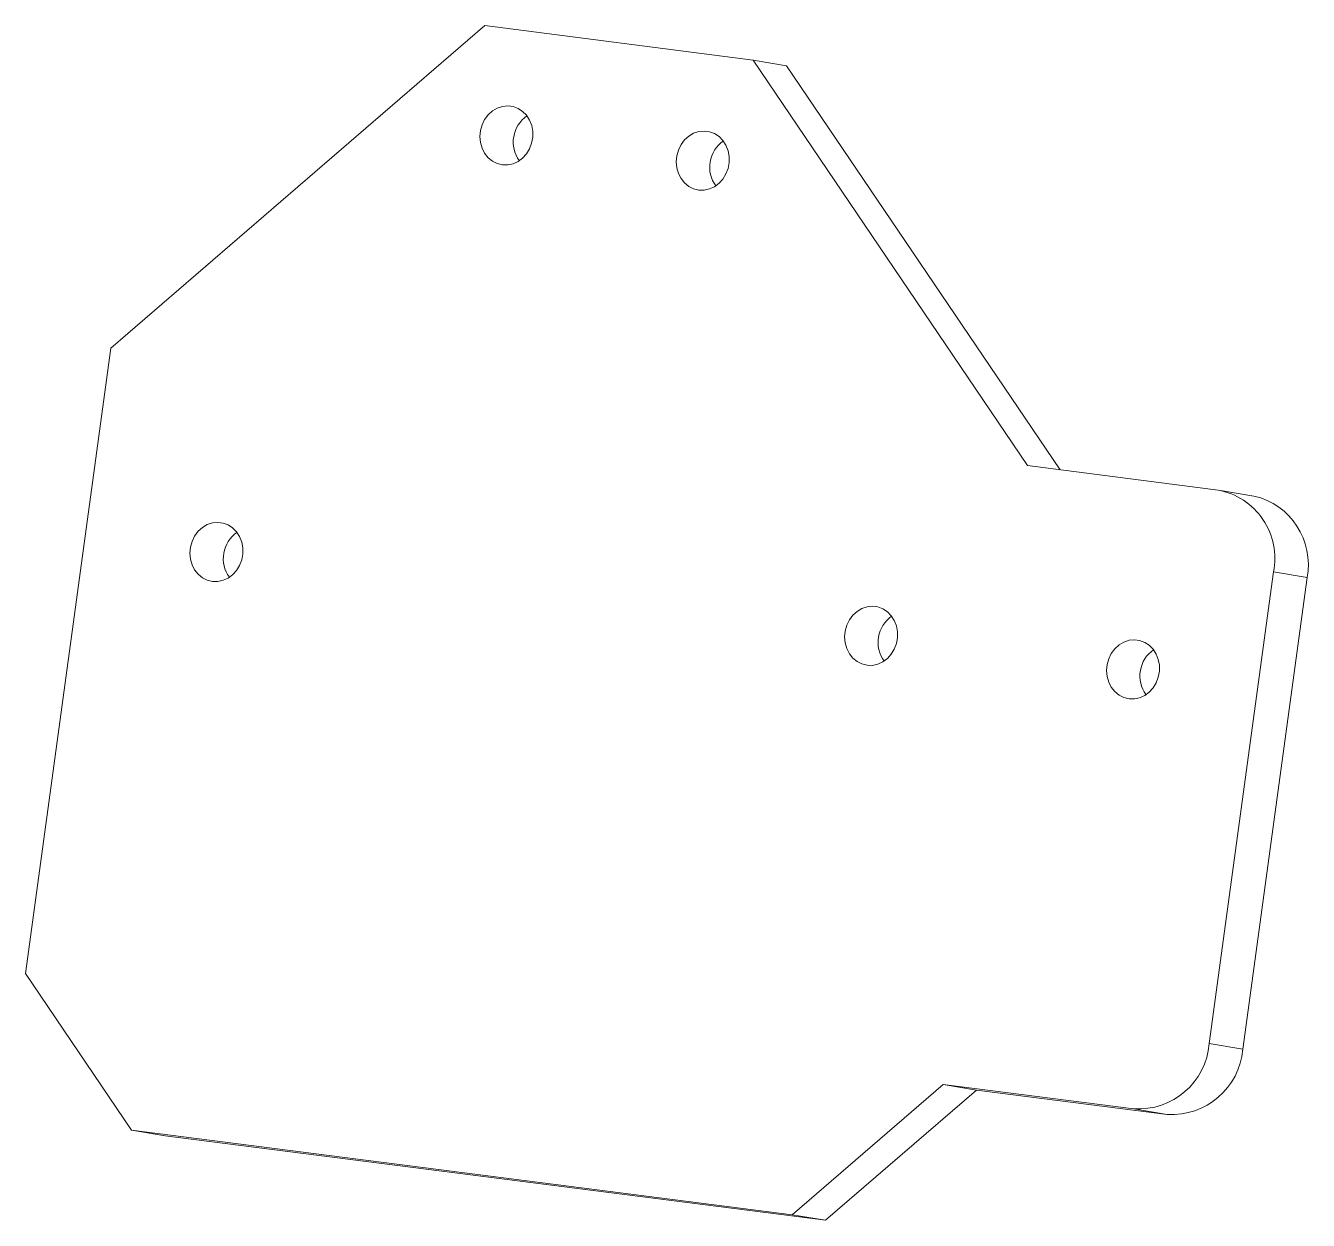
# Model space of a CAD drawing. Header units: millimetres. Extents: x -72.7 to 13.7, y -41.2 to 39.2.
import ezdxf

# ---------------------------------------------------------------- set-up
doc = ezdxf.new("R2010")
doc.units = ezdxf.units.MM

msp = doc.modelspace()

# ---------------------------------------------------------------- linework, layer by layer
at = {"color": 7, "linetype": 'Continuous', "lineweight": 15}
for p, q in [((-41.803, 39.214), (-66.982, 17.492)), ((-23.716, 36.898), (-41.803, 39.214)), ((-5.229, 9.584), (-23.716, 36.898)), ((-23.716, 36.898), (-21.461, 36.518)), ((-3.041, 9.303), (-21.461, 36.518)), ((-66.982, 17.492), (-72.73, -24.622)), ((7.61, 7.939), (-5.229, 9.584)), ((10.02, 7.536), (7.765, 7.916)), ((7.01, -29.344), (11.345, 2.421)), ((9.265, -29.724), (13.6, 2.041)), ((11.345, 2.421), (13.6, 2.041)), ((-72.73, -24.622), (-65.593, -35.166)), ((7.01, -29.344), (9.265, -29.724)), ((-21.09, -40.866), (-10.916, -32.088)), ((-18.835, -41.245), (-8.661, -32.468)), ((-10.916, -32.088), (1.923, -33.733)), ((-10.916, -32.088), (-8.661, -32.468)), ((-8.661, -32.468), (4.178, -34.113)), ((1.923, -33.733), (4.178, -34.113)), ((-65.593, -35.166), (-21.09, -40.866)), ((-65.593, -35.166), (-63.338, -35.546)), ((-63.338, -35.546), (-18.835, -41.245)), ((-21.09, -40.866), (-18.835, -41.245))]:
    msp.add_line(p, q, dxfattribs=at)
at = {"color": 7, "linetype": 'Continuous', "lineweight": 15, "flags": 128}
for points in [[(-40.613, 29.838), (-40.252, 29.833), (-39.895, 29.909), (-39.557, 30.064), (-39.25, 30.29), (-38.988, 30.579), (-38.782, 30.919), (-38.64, 31.296), (-38.567, 31.694), (-38.567, 32.097), (-38.639, 32.489), (-38.782, 32.853), (-38.988, 33.175), (-39.25, 33.442), (-39.556, 33.642), (-39.895, 33.768), (-40.252, 33.813), (-40.613, 33.777), (-40.962, 33.661), (-41.287, 33.47), (-41.572, 33.211), (-41.808, 32.895), (-41.983, 32.535), (-42.091, 32.145), (-42.128, 31.743), (-42.091, 31.343), (-41.983, 30.963), (-41.808, 30.618), (-41.572, 30.322), (-41.287, 30.088), (-40.963, 29.924), (-40.613, 29.838)], [(-27.38, 28.143), (-27.019, 28.138), (-26.662, 28.215), (-26.324, 28.369), (-26.017, 28.596), (-25.755, 28.885), (-25.549, 29.225), (-25.407, 29.601), (-25.334, 29.999), (-25.334, 30.402), (-25.407, 30.794), (-25.549, 31.159), (-25.755, 31.481), (-26.017, 31.747), (-26.324, 31.947), (-26.662, 32.073), (-27.019, 32.119), (-27.38, 32.083), (-27.73, 31.967), (-28.054, 31.775), (-28.339, 31.516), (-28.575, 31.2), (-28.75, 30.84), (-28.858, 30.451), (-28.895, 30.048), (-28.858, 29.648), (-28.75, 29.268), (-28.575, 28.923), (-28.34, 28.627), (-28.054, 28.393), (-27.73, 28.229), (-27.38, 28.143)], [(-60.149, 1.786), (-59.789, 1.781), (-59.432, 1.858), (-59.093, 2.012), (-58.786, 2.239), (-58.525, 2.528), (-58.318, 2.868), (-58.176, 3.244), (-58.103, 3.642), (-58.103, 4.046), (-58.176, 4.437), (-58.318, 4.802), (-58.525, 5.124), (-58.786, 5.39), (-59.093, 5.591), (-59.431, 5.716), (-59.788, 5.762), (-60.149, 5.726), (-60.499, 5.61), (-60.823, 5.418), (-61.109, 5.159), (-61.344, 4.843), (-61.519, 4.483), (-61.627, 4.094), (-61.664, 3.691), (-61.627, 3.291), (-61.519, 2.911), (-61.344, 2.566), (-61.109, 2.271), (-60.823, 2.036), (-60.499, 1.872), (-60.149, 1.786)], [(-16.04, -3.863), (-15.679, -3.867), (-15.322, -3.791), (-14.984, -3.636), (-14.677, -3.41), (-14.415, -3.121), (-14.209, -2.781), (-14.066, -2.405), (-13.994, -2.006), (-13.994, -1.603), (-14.066, -1.211), (-14.209, -0.847), (-14.415, -0.525), (-14.677, -0.258), (-14.983, -0.058), (-15.322, 0.067), (-15.679, 0.113), (-16.04, 0.077), (-16.389, -0.039), (-16.714, -0.231), (-16.999, -0.49), (-17.235, -0.806), (-17.41, -1.166), (-17.518, -1.555), (-17.555, -1.958), (-17.518, -2.357), (-17.41, -2.737), (-17.235, -3.082), (-16.999, -3.378), (-16.714, -3.613), (-16.39, -3.776), (-16.04, -3.863)], [(1.604, -6.122), (1.965, -6.127), (2.322, -6.051), (2.66, -5.896), (2.967, -5.67), (3.229, -5.381), (3.435, -5.041), (3.577, -4.664), (3.65, -4.266), (3.65, -3.863), (3.577, -3.471), (3.435, -3.107), (3.229, -2.784), (2.967, -2.518), (2.66, -2.318), (2.322, -2.192), (1.965, -2.147), (1.604, -2.183), (1.254, -2.299), (0.93, -2.49), (0.645, -2.749), (0.409, -3.065), (0.234, -3.425), (0.126, -3.815), (0.089, -4.217), (0.126, -4.617), (0.234, -4.997), (0.409, -5.342), (0.644, -5.638), (0.93, -5.872), (1.254, -6.036), (1.604, -6.122)]]:
    msp.add_lwpolyline(points, dxfattribs=at)
at = {"color": 7, "linetype": 'Continuous', "lineweight": 15}
for centre, radius, start, end in [((-37.734, 31.38), 2.145, 124.87619, 215.99913), ((-24.501, 29.685), 2.145, 124.87619, 215.99913), ((6.73, 3.32), 4.702, 348.97061, 79.21158), ((8.968, 2.937), 4.718, 349.05501, 77.11465), ((-57.27, 3.328), 2.145, 124.87619, 215.99913), ((-13.161, -2.321), 2.145, 124.87619, 215.99913), ((4.483, -4.58), 2.145, 124.87619, 215.99913), ((2.233, -28.949), 4.794, 266.29538, 355.27381), ((4.488, -29.329), 4.794, 266.29538, 355.27381)]:
    msp.add_arc(centre, radius, start, end, dxfattribs=at)

doc.saveas('drawing.dxf')
